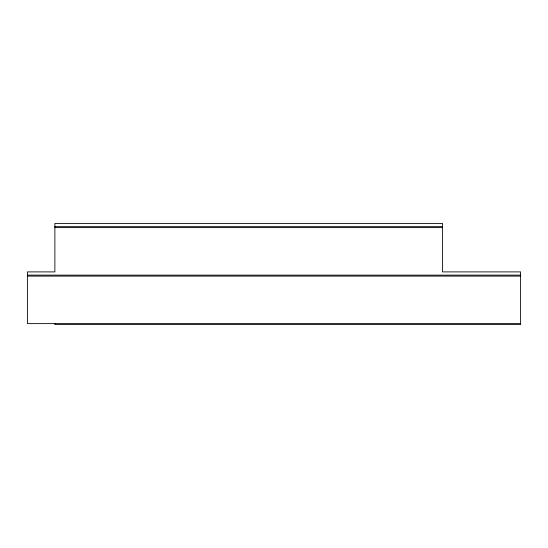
<?xml version="1.0" encoding="UTF-8"?>
<svg xmlns="http://www.w3.org/2000/svg" width="548" height="548" viewBox="0 0 548 548"><rect width="100%" height="100%" fill="white"/><g stroke="black" fill="none" stroke-linecap="round" stroke-linejoin="round"><path stroke-width="0.82" d="M520.6 323.615L27.4 323.615L27.4 271.897L54.875 271.897L54.875 223.413L442.483 223.413L442.483 271.897L520.6 271.897L520.6 324.587L54.875 324.587L54.875 323.615M54.875 226.646L442.483 226.646M54.875 227.619L442.483 227.619M27.4 275.13L520.6 275.13M27.4 276.103L520.6 276.103"/></g></svg>
